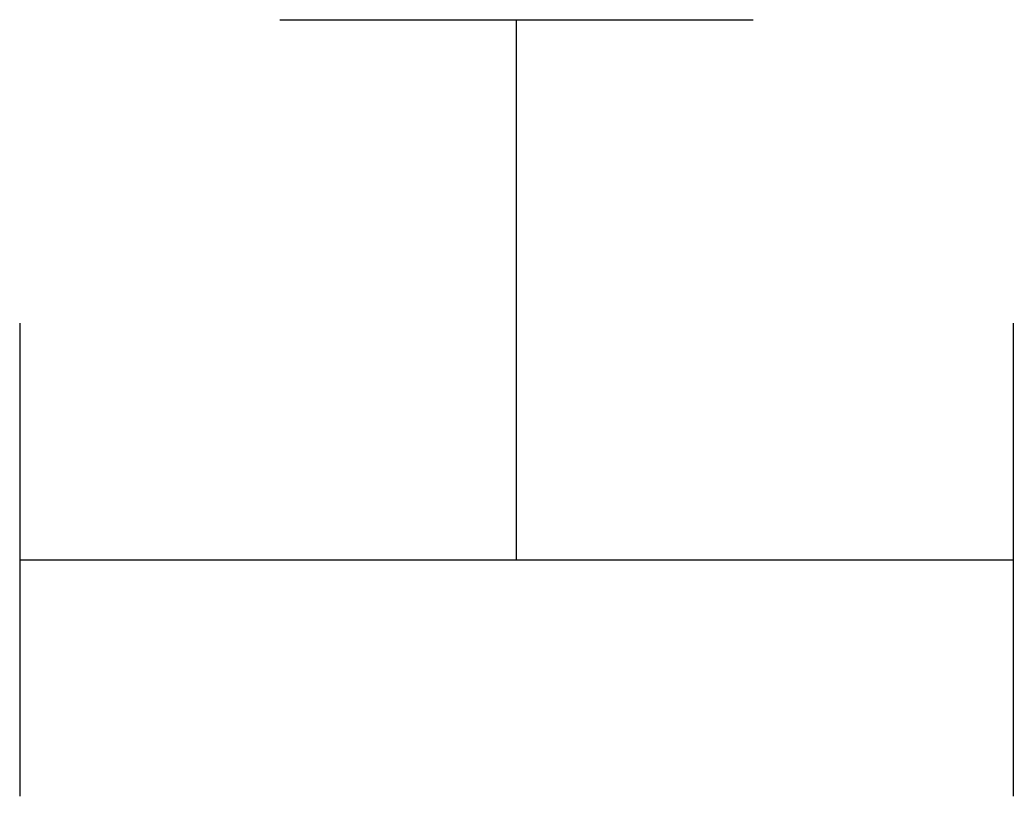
# Model space of a CAD drawing. Header units: metres. Extents: x 43808 to 44428, y -114904 to -114419.
import ezdxf

# ---------------------------------------------------------------- set-up
doc = ezdxf.new("R2010")
doc.units = ezdxf.units.M
doc.layers.add('DET1', color=1, linetype='Continuous')
doc.layers.add('G', color=3, linetype='Continuous')

msp = doc.modelspace()

# ---------------------------------------------------------------- linework, layer by layer
at = {"layer": 'DET1'}
for p, q in [((43969.99, -114419.16), (44265.22, -114419.16)), ((44117.61, -114756.16), (44117.61, -114419.16)), ((43807.64, -114608.54), (43807.64, -114903.77)), ((44427.58, -114608.54), (44427.58, -114903.77))]:
    msp.add_line(p, q, dxfattribs=at)
at = {"layer": 'G'}
msp.add_line((43807.64, -114756.16), (44427.58, -114756.16), dxfattribs=at)

doc.saveas('drawing.dxf')
